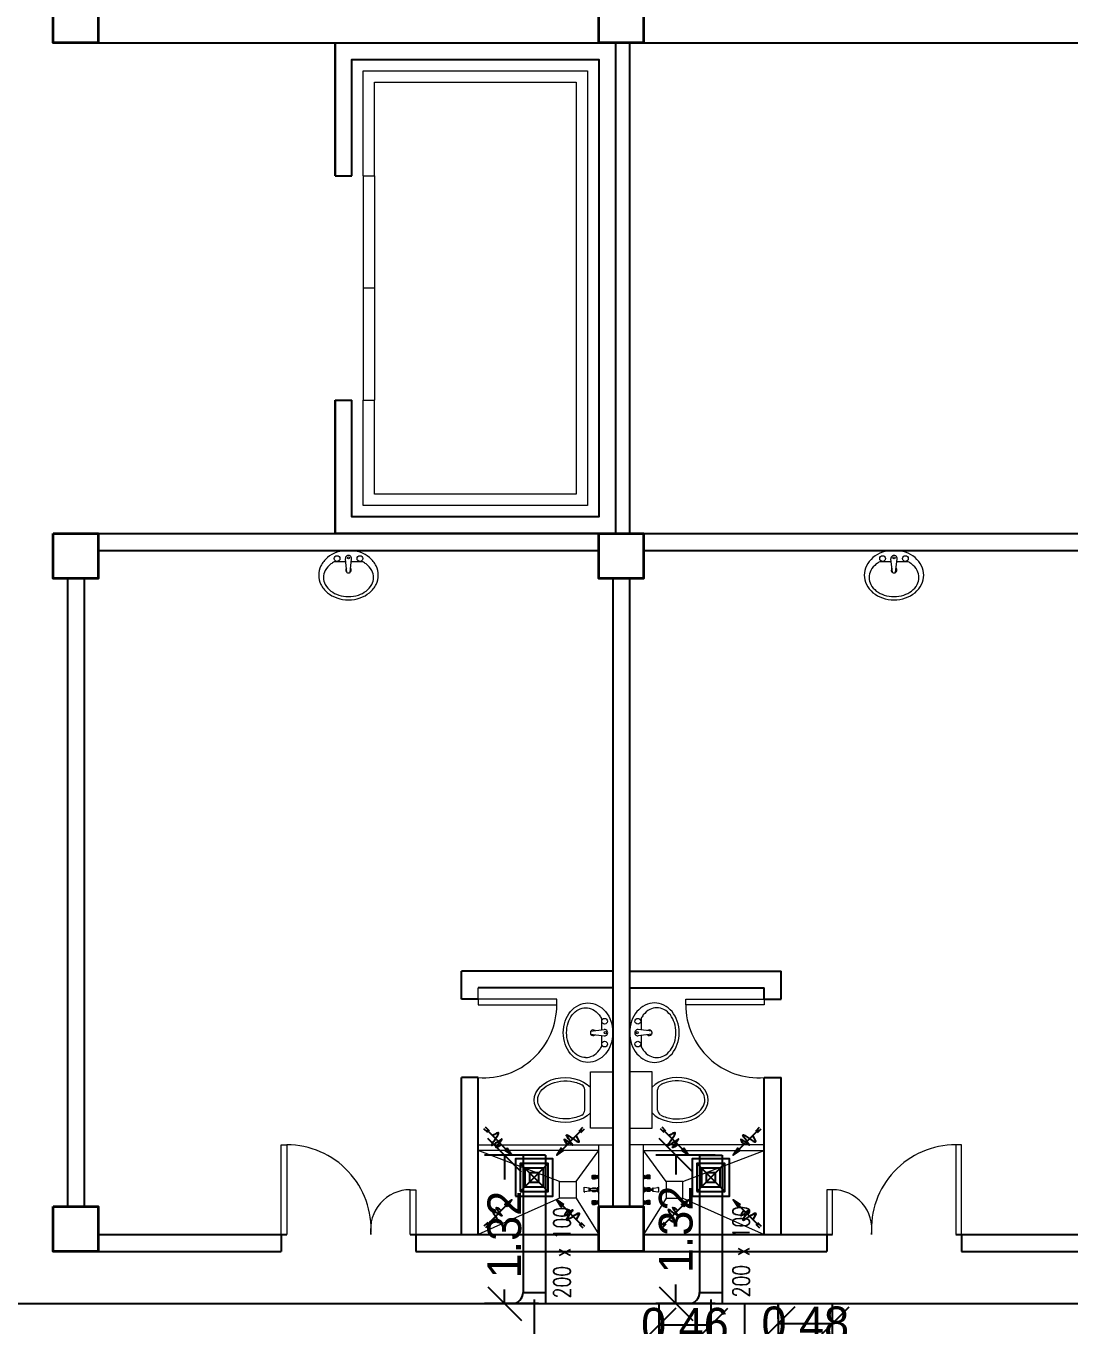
# Model space of a CAD drawing. Header units: inches. Extents: x 57 to 217, y -85 to 29.
# Drawn here: x 187.35 to 196.66, y -7.81 to 3.78 of the extents above; entities that cross this region are included whole.
import ezdxf

# ---------------------------------------------------------------- set-up
doc = ezdxf.new("R2010")
doc.units = ezdxf.units.IN
doc.header["$MEASUREMENT"] = 0
for name, color, linetype in [('AIR', 7, 'Continuous'), ('AIR-00', 8, 'Continuous'), ('AIR-03', 30, 'Continuous'), ('dimen', 7, 'Continuous'), ('ducting label', 7, 'Continuous'), ('exhaust', 7, 'Continuous')]:
    doc.layers.add(name, color=color, linetype=linetype)
doc.styles.add('Arch-Dim', font='simplex.shx', dxfattribs={"width": 0.75})
doc.dimstyles.new('Copy of dimension', dxfattribs={"dimtxt": 0.3, "dimasz": 0.3, "dimexe": 0.18, "dimexo": 0.0625, "dimgap": 0.09, "dimtad": 0, "dimzin": 0, "dimdsep": 46, "dimtxsty": 'Standard', "dimblk": 'OBLIQUE', "dimcen": 0.09, "dimclrd": 256, "dimclre": 256, "dimclrt": 256, "dimadec": 0, "dimazin": 0, "dimtfac": 1, "dimtofl": 0, "dimtmove": 0, "dimatfit": 3, "dimldrblk": 'OBLIQUE', "dimfxl": 1, "dimtolj": 1, "dimtzin": 0, "dimarcsym": 0})

# ---------------------------------------------------------------- blocks, each defined once
blk = doc.blocks.new('GRILL-C-IN')
at = {"layer": 'AIR-00', "ltscale": 3}
for p, q in [((-0.623, 0.601), (-0.674, 0.651)), ((-0.601, 0.623), (-0.651, 0.674)), ((-0.637, 0.637), (-0.3, 0.3)), ((0.637, 0.637), (0.3, 0.3)), ((0.601, 0.623), (0.651, 0.674)), ((0.623, 0.601), (0.674, 0.651)), ((-0.637, -0.637), (-0.3, -0.3)), ((0.637, -0.637), (0.3, -0.3)), ((-0.623, -0.601), (-0.674, -0.651)), ((-0.601, -0.623), (-0.651, -0.674)), ((0.601, -0.623), (0.651, -0.674)), ((0.623, -0.601), (0.674, -0.651))]:
    blk.add_line(p, q, dxfattribs=at)
at = {"layer": 'AIR-00', "color": 50}
for p, q in [((-0.188, 0.187), (0.187, -0.188)), ((0.187, 0.187), (-0.188, -0.188))]:
    blk.add_line(p, q, dxfattribs=at)
at = {"layer": 'AIR-00', "ltscale": 3}
for points in [[(-0.362, 0.393), (-0.393, 0.362), (-0.3, 0.3)], [(0.393, 0.362), (0.362, 0.393), (0.3, 0.3)], [(-0.362, -0.393), (-0.393, -0.362), (-0.3, -0.3)], [(0.393, -0.362), (0.362, -0.393), (0.3, -0.3)]]:
    blk.add_lwpolyline(points, close=True, dxfattribs=at)
at = {"layer": 'AIR-00', "color": 50}
for points in [[(-0.188, -0.188), (0.187, -0.188), (0.187, 0.187), (-0.188, 0.187)], [(-0.125, -0.125), (0.125, -0.125), (0.125, 0.125), (-0.125, 0.125)], [(-0.062, -0.062), (0.062, -0.062), (0.062, 0.062), (-0.062, 0.062)]]:
    blk.add_lwpolyline(points, close=True, dxfattribs=at)
at = {"layer": 'AIR-00', "ltscale": 3}
for points in [[(-0.441, 0.441), (-0.512, 0.404), (-0.432, 0.514), (-0.568, 0.43), (-0.477, 0.6), (-0.561, 0.561)], [(0.441, 0.441), (0.404, 0.512), (0.514, 0.432), (0.43, 0.568), (0.6, 0.477), (0.561, 0.561)], [(-0.441, -0.441), (-0.512, -0.404), (-0.432, -0.514), (-0.568, -0.43), (-0.477, -0.6), (-0.561, -0.561)], [(0.441, -0.441), (0.404, -0.512), (0.514, -0.432), (0.43, -0.568), (0.6, -0.477), (0.561, -0.561)]]:
    blk.add_spline(points, degree=3, dxfattribs=at)
for points in [[(-0.3, 0.3), (-0.362, 0.393), (-0.393, 0.362)], [(0.3, 0.3), (0.393, 0.362), (0.362, 0.393)], [(-0.3, -0.3), (-0.362, -0.393), (-0.393, -0.362)], [(0.3, -0.3), (0.393, -0.362), (0.362, -0.393)]]:
    blk.add_solid(points, dxfattribs=at)
at = {"layer": 'AIR-03', "color": 6}
blk.add_lwpolyline([(-0.25, -0.25), (0.25, -0.25), (0.25, 0.25), (-0.25, 0.25)], close=True, dxfattribs=at)
blk = doc.blocks.new('_Oblique')
at = {"color": 0, "linetype": 'ByBlock', "lineweight": -2}
blk.add_line((-0.5, -0.5), (0.5, 0.5), dxfattribs=at)
blk = doc.blocks.new('*D67')
at = {"layer": 'Defpoints', "color": 0, "transparency": 16777216}
for p in [(191.882, -7.51), (188.54, -8.11), (191.882, -8.308)]:
    blk.add_point(p, dxfattribs=at)
at = {"layer": 'dimen', "lineweight": -2, "transparency": 16777216}
for p, q in [((191.882, -7.572), (191.882, -8.488)), ((188.54, -8.172), (188.54, -8.488)), ((188.54, -8.308), (189.671, -8.308)), ((191.882, -8.308), (190.751, -8.308))]:
    blk.add_line(p, q, dxfattribs=at)
at = {"layer": 'dimen', "lineweight": -2, "transparency": 16777216, "xscale": 0.3, "yscale": 0.3, "zscale": 0.3, "rotation": 180}
blk.add_blockref('_Oblique', (188.54, -8.308), dxfattribs=at)
at = {"layer": 'dimen', "lineweight": -2, "transparency": 16777216, "xscale": 0.3, "yscale": 0.3, "zscale": 0.3}
blk.add_blockref('_Oblique', (191.882, -8.308), dxfattribs=at)
at = {"layer": 'dimen', "transparency": 16777216, "insert": (190.211, -8.308), "char_height": 0.3, "attachment_point": 5}
blk.add_mtext('\\A1;3.34', dxfattribs=at)
blk = doc.blocks.new('*D68')
at = {"layer": 'Defpoints', "color": 0, "transparency": 16777216}
for p in [(191.882, -7.51), (192.995, -8.11), (192.995, -8.308)]:
    blk.add_point(p, dxfattribs=at)
at = {"layer": 'dimen', "lineweight": -2, "transparency": 16777216}
for p, q in [((191.882, -7.572), (191.882, -8.488)), ((192.995, -8.172), (192.995, -8.488)), ((191.882, -8.308), (192.048, -8.308)), ((192.995, -8.308), (192.828, -8.308))]:
    blk.add_line(p, q, dxfattribs=at)
at = {"layer": 'dimen', "lineweight": -2, "transparency": 16777216, "xscale": 0.3, "yscale": 0.3, "zscale": 0.3, "rotation": 180}
blk.add_blockref('_Oblique', (191.882, -8.308), dxfattribs=at)
at = {"layer": 'dimen', "lineweight": -2, "transparency": 16777216, "xscale": 0.3, "yscale": 0.3, "zscale": 0.3}
blk.add_blockref('_Oblique', (192.995, -8.308), dxfattribs=at)
at = {"layer": 'dimen', "transparency": 16777216, "insert": (192.438, -8.308), "char_height": 0.3, "attachment_point": 5}
blk.add_mtext('\\A1;1.11', dxfattribs=at)
blk = doc.blocks.new('*D7')
at = {"layer": 'Defpoints', "color": 0, "transparency": 16777216}
for p in [(193.456, -7.51), (193.456, -7.8), (192.995, -8.11)]:
    blk.add_point(p, dxfattribs=at)
at = {"layer": 'dimen', "lineweight": -2, "transparency": 16777216}
for p, q in [((192.995, -8.047), (192.995, -7.62)), ((193.456, -7.572), (193.456, -7.98)), ((192.995, -7.8), (193.456, -7.8))]:
    blk.add_line(p, q, dxfattribs=at)
at = {"layer": 'dimen', "lineweight": -2, "transparency": 16777216, "xscale": 0.3, "yscale": 0.3, "zscale": 0.3, "rotation": 180}
blk.add_blockref('_Oblique', (192.995, -7.8), dxfattribs=at)
at = {"layer": 'dimen', "lineweight": -2, "transparency": 16777216, "xscale": 0.3, "yscale": 0.3, "zscale": 0.3}
blk.add_blockref('_Oblique', (193.456, -7.8), dxfattribs=at)
at = {"layer": 'dimen', "transparency": 16777216, "insert": (193.225, -7.8), "char_height": 0.3, "attachment_point": 5}
blk.add_mtext('\\A1;0.46', dxfattribs=at)
blk = doc.blocks.new('*D8')
at = {"layer": 'Defpoints', "color": 0, "transparency": 16777216}
for p in [(193.456, -7.51), (194.056, -7.81), (194.056, -8.225)]:
    blk.add_point(p, dxfattribs=at)
at = {"layer": 'dimen', "lineweight": -2, "transparency": 16777216}
for p, q in [((193.456, -7.572), (193.456, -8.405)), ((194.056, -7.872), (194.056, -8.405)), ((193.456, -8.225), (194.056, -8.225))]:
    blk.add_line(p, q, dxfattribs=at)
at = {"layer": 'dimen', "lineweight": -2, "transparency": 16777216, "xscale": 0.3, "yscale": 0.3, "zscale": 0.3, "rotation": 180}
blk.add_blockref('_Oblique', (193.456, -8.225), dxfattribs=at)
at = {"layer": 'dimen', "lineweight": -2, "transparency": 16777216, "xscale": 0.3, "yscale": 0.3, "zscale": 0.3}
blk.add_blockref('_Oblique', (194.056, -8.225), dxfattribs=at)
at = {"layer": 'dimen', "transparency": 16777216, "insert": (193.756, -8.225), "char_height": 0.3, "attachment_point": 5}
blk.add_mtext('\\A1;0.60', dxfattribs=at)
blk = doc.blocks.new('*D9')
at = {"layer": 'Defpoints', "color": 0, "transparency": 16777216}
for p in [(194.056, -7.81), (194.54, -7.788), (194.54, -8.11)]:
    blk.add_point(p, dxfattribs=at)
at = {"layer": 'dimen', "lineweight": -2, "transparency": 16777216}
for p, q in [((194.056, -7.747), (194.056, -7.608)), ((194.54, -8.047), (194.54, -7.608)), ((194.056, -7.788), (194.54, -7.788))]:
    blk.add_line(p, q, dxfattribs=at)
at = {"layer": 'dimen', "lineweight": -2, "transparency": 16777216, "xscale": 0.3, "yscale": 0.3, "zscale": 0.3, "rotation": 180}
blk.add_blockref('_Oblique', (194.056, -7.788), dxfattribs=at)
at = {"layer": 'dimen', "lineweight": -2, "transparency": 16777216, "xscale": 0.3, "yscale": 0.3, "zscale": 0.3}
blk.add_blockref('_Oblique', (194.54, -7.788), dxfattribs=at)
at = {"layer": 'dimen', "transparency": 16777216, "insert": (194.298, -7.788), "char_height": 0.3, "attachment_point": 5}
blk.add_mtext('\\A1;0.48', dxfattribs=at)
blk = doc.blocks.new('*D24')
at = {"layer": 'Defpoints', "color": 0, "transparency": 16777216}
for p in [(191.617, -6.288), (191.982, -6.288), (191.982, -7.61)]:
    blk.add_point(p, dxfattribs=at)
at = {"layer": 'dimen', "lineweight": -2, "transparency": 16777216}
for p, q in [((191.92, -6.288), (191.437, -6.288)), ((191.617, -6.288), (191.617, -6.505)), ((191.617, -7.61), (191.617, -7.485)), ((191.92, -7.61), (191.437, -7.61))]:
    blk.add_line(p, q, dxfattribs=at)
at = {"layer": 'dimen', "lineweight": -2, "transparency": 16777216, "xscale": 0.3, "yscale": 0.3, "zscale": 0.3}
for p, rotation in [((191.617, -6.288), 90), ((191.617, -7.61), 270)]:
    blk.add_blockref('_Oblique', p, dxfattribs=dict(at, rotation=rotation))
at = {"layer": 'dimen', "transparency": 16777216, "insert": (191.617, -6.995), "char_height": 0.3, "attachment_point": 5, "rotation": 90}
blk.add_mtext('\\A1;1.32', dxfattribs=at)
blk = doc.blocks.new('*D25')
at = {"layer": 'Defpoints', "color": 0, "transparency": 16777216}
for p in [(193.556, -6.288), (193.145, -7.61), (193.556, -7.61)]:
    blk.add_point(p, dxfattribs=at)
at = {"layer": 'dimen', "lineweight": -2, "transparency": 16777216}
for p, q in [((193.494, -6.288), (192.965, -6.288)), ((193.145, -6.288), (193.145, -6.459)), ((193.145, -7.61), (193.145, -7.439)), ((193.494, -7.61), (192.965, -7.61))]:
    blk.add_line(p, q, dxfattribs=at)
at = {"layer": 'dimen', "lineweight": -2, "transparency": 16777216, "xscale": 0.3, "yscale": 0.3, "zscale": 0.3}
for p, rotation in [((193.145, -6.288), 90), ((193.145, -7.61), 270)]:
    blk.add_blockref('_Oblique', p, dxfattribs=dict(at, rotation=rotation))
at = {"layer": 'dimen', "transparency": 16777216, "insert": (193.145, -6.949), "char_height": 0.3, "attachment_point": 5, "rotation": 90}
blk.add_mtext('\\A1;1.32', dxfattribs=at)

msp = doc.modelspace()

# ---------------------------------------------------------------- linework, layer by layer
at = {"color": 8, "lineweight": 25}
for p, q in [((187.995, 3.63), (197.32, 3.63)), ((190.107, 3.63), (190.107, 2.443)), ((192.607, 3.63), (192.607, -0.745)), ((192.732, 3.63), (192.732, -0.745)), ((190.107, 2.443), (190.257, 2.443)), ((190.107, 0.443), (190.107, -0.745)), ((190.107, 0.443), (190.257, 0.443)), ((187.995, -0.745), (197.32, -0.745)), ((187.995, -0.895), (192.457, -0.895)), ((192.857, -0.895), (197.32, -0.895)), ((187.72, -1.145), (187.72, -6.745)), ((187.87, -1.145), (187.87, -6.745)), ((192.582, -1.145), (192.582, -6.745)), ((192.732, -1.145), (192.732, -6.745)), ((192.582, -4.609), (192.582, -6.559)), ((187.995, -6.995), (189.676, -6.995)), ((189.626, -6.995), (189.626, -7.145)), ((190.776, -6.995), (192.457, -6.995)), ((190.826, -6.995), (190.826, -7.145)), ((192.857, -6.995), (194.539, -6.995)), ((194.489, -6.995), (194.489, -7.145)), ((195.639, -6.995), (197.32, -6.995)), ((195.689, -6.995), (195.689, -7.145)), ((187.995, -7.145), (189.626, -7.145)), ((190.826, -7.145), (194.489, -7.145)), ((195.689, -7.145), (197.32, -7.145))]:
    msp.add_line(p, q, dxfattribs=at)
at = {"color": 8, "lineweight": 9}
for p, q in [((190.357, 2.443), (190.457, 2.443)), ((190.357, 2.443), (190.357, 0.443)), ((190.457, 2.443), (190.457, 0.443)), ((190.457, 1.443), (190.357, 1.443)), ((190.357, 0.443), (190.457, 0.443)), ((190.212, -1.092), (190.198, -0.971)), ((190.241, -1.092), (190.254, -0.971)), ((195.074, -1.092), (195.061, -0.971)), ((195.103, -1.092), (195.116, -0.971)), ((192.384, -5.18), (192.506, -5.167)), ((192.384, -5.209), (192.506, -5.222)), ((192.93, -5.18), (192.808, -5.167)), ((192.93, -5.209), (192.808, -5.222)), ((192.48, -5.219), (192.48, -5.321)), ((192.834, -5.219), (192.834, -5.321)), ((192.382, -5.545), (192.582, -5.545)), ((192.382, -6.045), (192.382, -5.545)), ((192.582, -5.545), (192.582, -6.045)), ((192.932, -5.545), (192.732, -5.545)), ((192.732, -5.545), (192.732, -6.045)), ((192.932, -6.045), (192.932, -5.545)), ((192.332, -5.885), (192.332, -5.704)), ((192.982, -5.885), (192.982, -5.704)), ((192.582, -6.045), (192.382, -6.045)), ((192.732, -6.045), (192.932, -6.045)), ((192.457, -6.995), (192.457, -6.195)), ((192.857, -6.995), (192.857, -6.195)), ((192.399, -6.468), (192.4, -6.468)), ((192.399, -6.494), (192.399, -6.468)), ((192.4, -6.468), (192.402, -6.464)), ((192.4, -6.494), (192.4, -6.468)), ((192.402, -6.464), (192.424, -6.464)), ((192.402, -6.498), (192.402, -6.464)), ((192.411, -6.468), (192.423, -6.468)), ((192.411, -6.475), (192.423, -6.475)), ((192.411, -6.487), (192.423, -6.487)), ((192.424, -6.464), (192.428, -6.466)), ((192.424, -6.468), (192.424, -6.475)), ((192.424, -6.494), (192.424, -6.487)), ((192.43, -6.467), (192.436, -6.467)), ((192.436, -6.495), (192.436, -6.467)), ((192.436, -6.467), (192.438, -6.468)), ((192.438, -6.494), (192.438, -6.468)), ((192.45, -6.47), (192.438, -6.47)), ((192.457, -6.464), (192.45, -6.467)), ((192.45, -6.495), (192.45, -6.467)), ((192.457, -6.464), (192.457, -6.464)), ((192.457, -6.498), (192.457, -6.464)), ((192.457, -6.498), (192.457, -6.464)), ((192.858, -6.464), (192.857, -6.464)), ((192.857, -6.498), (192.857, -6.464)), ((192.858, -6.464), (192.865, -6.467)), ((192.858, -6.498), (192.858, -6.464)), ((192.865, -6.495), (192.865, -6.467)), ((192.865, -6.47), (192.877, -6.47)), ((192.879, -6.467), (192.877, -6.468)), ((192.877, -6.494), (192.877, -6.468)), ((192.885, -6.467), (192.879, -6.467)), ((192.879, -6.495), (192.879, -6.467)), ((192.891, -6.464), (192.887, -6.466)), ((192.913, -6.464), (192.891, -6.464)), ((192.891, -6.468), (192.891, -6.475)), ((192.891, -6.494), (192.891, -6.487)), ((192.904, -6.468), (192.892, -6.468)), ((192.904, -6.475), (192.892, -6.475)), ((192.904, -6.487), (192.892, -6.487)), ((192.915, -6.468), (192.913, -6.464)), ((192.913, -6.498), (192.913, -6.464)), ((192.916, -6.468), (192.915, -6.468)), ((192.915, -6.494), (192.915, -6.468)), ((192.916, -6.494), (192.916, -6.468)), ((192.325, -6.575), (192.325, -6.614)), ((192.372, -6.582), (192.33, -6.574)), ((192.372, -6.607), (192.372, -6.582)), ((192.372, -6.582), (192.38, -6.582)), ((192.372, -6.607), (192.372, -6.582)), ((192.38, -6.582), (192.38, -6.607)), ((192.442, -6.587), (192.38, -6.587)), ((192.38, -6.602), (192.442, -6.602)), ((192.399, -6.494), (192.4, -6.494)), ((192.399, -6.587), (192.399, -6.582)), ((192.399, -6.582), (192.4, -6.582)), ((192.399, -6.608), (192.399, -6.602)), ((192.4, -6.494), (192.402, -6.498)), ((192.4, -6.582), (192.402, -6.578)), ((192.4, -6.587), (192.4, -6.582)), ((192.4, -6.608), (192.4, -6.602)), ((192.402, -6.498), (192.424, -6.498)), ((192.402, -6.587), (192.402, -6.578)), ((192.402, -6.578), (192.424, -6.578)), ((192.402, -6.611), (192.402, -6.602)), ((192.411, -6.494), (192.423, -6.494)), ((192.411, -6.582), (192.423, -6.582)), ((192.424, -6.498), (192.428, -6.495)), ((192.424, -6.578), (192.428, -6.58)), ((192.424, -6.581), (192.424, -6.587)), ((192.424, -6.608), (192.424, -6.602)), ((192.43, -6.495), (192.436, -6.495)), ((192.43, -6.581), (192.436, -6.581)), ((192.436, -6.495), (192.438, -6.494)), ((192.436, -6.587), (192.436, -6.581)), ((192.436, -6.581), (192.438, -6.581)), ((192.436, -6.609), (192.436, -6.602)), ((192.45, -6.492), (192.438, -6.492)), ((192.438, -6.587), (192.438, -6.581)), ((192.442, -6.583), (192.438, -6.583)), ((192.438, -6.608), (192.438, -6.602)), ((192.442, -6.606), (192.438, -6.606)), ((192.442, -6.577), (192.442, -6.612)), ((192.452, -6.577), (192.442, -6.577)), ((192.442, -6.602), (192.442, -6.587)), ((192.457, -6.498), (192.45, -6.495)), ((192.457, -6.566), (192.452, -6.577)), ((192.452, -6.577), (192.452, -6.612)), ((192.452, -6.612), (192.452, -6.577)), ((192.457, -6.498), (192.457, -6.498)), ((192.457, -6.624), (192.457, -6.566)), ((192.858, -6.498), (192.857, -6.498)), ((192.857, -6.566), (192.863, -6.577)), ((192.857, -6.624), (192.857, -6.566)), ((192.858, -6.498), (192.865, -6.495)), ((192.863, -6.577), (192.863, -6.612)), ((192.863, -6.612), (192.863, -6.577)), ((192.863, -6.577), (192.873, -6.577)), ((192.865, -6.492), (192.877, -6.492)), ((192.873, -6.577), (192.873, -6.612)), ((192.873, -6.583), (192.877, -6.583)), ((192.873, -6.587), (192.935, -6.587)), ((192.873, -6.602), (192.873, -6.587)), ((192.935, -6.602), (192.873, -6.602)), ((192.873, -6.606), (192.877, -6.606)), ((192.879, -6.495), (192.877, -6.494)), ((192.877, -6.587), (192.877, -6.581)), ((192.879, -6.581), (192.877, -6.581)), ((192.877, -6.608), (192.877, -6.602)), ((192.885, -6.495), (192.879, -6.495)), ((192.879, -6.587), (192.879, -6.581)), ((192.885, -6.581), (192.879, -6.581)), ((192.879, -6.609), (192.879, -6.602)), ((192.891, -6.498), (192.887, -6.495)), ((192.891, -6.578), (192.887, -6.58)), ((192.913, -6.498), (192.891, -6.498)), ((192.913, -6.578), (192.891, -6.578)), ((192.891, -6.581), (192.891, -6.587)), ((192.891, -6.608), (192.891, -6.602)), ((192.904, -6.494), (192.892, -6.494)), ((192.904, -6.582), (192.892, -6.582)), ((192.915, -6.494), (192.913, -6.498)), ((192.913, -6.587), (192.913, -6.578)), ((192.915, -6.582), (192.913, -6.578)), ((192.913, -6.611), (192.913, -6.602)), ((192.916, -6.494), (192.915, -6.494)), ((192.915, -6.587), (192.915, -6.582)), ((192.916, -6.582), (192.915, -6.582)), ((192.915, -6.608), (192.915, -6.602)), ((192.916, -6.587), (192.916, -6.582)), ((192.916, -6.608), (192.916, -6.602)), ((192.943, -6.582), (192.935, -6.582)), ((192.935, -6.582), (192.935, -6.607)), ((192.943, -6.582), (192.985, -6.574)), ((192.943, -6.607), (192.943, -6.582)), ((192.943, -6.607), (192.943, -6.582)), ((192.989, -6.575), (192.989, -6.614)), ((192.372, -6.607), (192.33, -6.615)), ((192.38, -6.607), (192.372, -6.607)), ((192.399, -6.608), (192.4, -6.608)), ((192.399, -6.721), (192.399, -6.695)), ((192.399, -6.695), (192.4, -6.695)), ((192.399, -6.721), (192.4, -6.721)), ((192.4, -6.608), (192.402, -6.611)), ((192.4, -6.695), (192.402, -6.692)), ((192.4, -6.721), (192.4, -6.695)), ((192.4, -6.721), (192.402, -6.725)), ((192.402, -6.611), (192.424, -6.611)), ((192.402, -6.725), (192.402, -6.692)), ((192.402, -6.692), (192.424, -6.692)), ((192.411, -6.608), (192.423, -6.608)), ((192.411, -6.695), (192.423, -6.695)), ((192.411, -6.702), (192.423, -6.702)), ((192.411, -6.714), (192.423, -6.714)), ((192.411, -6.721), (192.423, -6.721)), ((192.424, -6.611), (192.428, -6.609)), ((192.424, -6.692), (192.428, -6.694)), ((192.424, -6.695), (192.424, -6.702)), ((192.424, -6.721), (192.424, -6.714)), ((192.43, -6.609), (192.436, -6.609)), ((192.43, -6.694), (192.436, -6.694)), ((192.436, -6.609), (192.438, -6.608)), ((192.436, -6.694), (192.438, -6.695)), ((192.436, -6.722), (192.436, -6.694)), ((192.436, -6.722), (192.438, -6.721)), ((192.438, -6.721), (192.438, -6.695)), ((192.45, -6.697), (192.438, -6.697)), ((192.45, -6.72), (192.438, -6.72)), ((192.442, -6.612), (192.452, -6.612)), ((192.457, -6.691), (192.45, -6.695)), ((192.45, -6.722), (192.45, -6.695)), ((192.457, -6.725), (192.45, -6.722)), ((192.452, -6.612), (192.457, -6.624)), ((192.457, -6.725), (192.457, -6.691)), ((192.457, -6.725), (192.457, -6.691)), ((192.457, -6.691), (192.457, -6.691)), ((192.863, -6.612), (192.857, -6.624)), ((192.857, -6.725), (192.857, -6.691)), ((192.858, -6.691), (192.857, -6.691)), ((192.858, -6.725), (192.858, -6.691)), ((192.858, -6.691), (192.865, -6.695)), ((192.858, -6.725), (192.865, -6.722)), ((192.873, -6.612), (192.863, -6.612)), ((192.865, -6.722), (192.865, -6.695)), ((192.865, -6.697), (192.877, -6.697)), ((192.865, -6.72), (192.877, -6.72)), ((192.879, -6.609), (192.877, -6.608)), ((192.879, -6.694), (192.877, -6.695)), ((192.877, -6.721), (192.877, -6.695)), ((192.879, -6.722), (192.877, -6.721)), ((192.885, -6.609), (192.879, -6.609)), ((192.879, -6.722), (192.879, -6.694)), ((192.885, -6.694), (192.879, -6.694)), ((192.891, -6.611), (192.887, -6.609)), ((192.891, -6.692), (192.887, -6.694)), ((192.913, -6.611), (192.891, -6.611)), ((192.913, -6.692), (192.891, -6.692)), ((192.891, -6.695), (192.891, -6.702)), ((192.891, -6.721), (192.891, -6.714)), ((192.904, -6.608), (192.892, -6.608)), ((192.904, -6.695), (192.892, -6.695)), ((192.904, -6.702), (192.892, -6.702)), ((192.904, -6.714), (192.892, -6.714)), ((192.904, -6.721), (192.892, -6.721)), ((192.915, -6.608), (192.913, -6.611)), ((192.913, -6.725), (192.913, -6.692)), ((192.915, -6.695), (192.913, -6.692)), ((192.915, -6.721), (192.913, -6.725)), ((192.916, -6.608), (192.915, -6.608)), ((192.915, -6.721), (192.915, -6.695)), ((192.916, -6.695), (192.915, -6.695)), ((192.916, -6.721), (192.915, -6.721)), ((192.916, -6.721), (192.916, -6.695)), ((192.935, -6.607), (192.943, -6.607)), ((192.943, -6.607), (192.985, -6.615)), ((192.402, -6.725), (192.424, -6.725)), ((192.424, -6.725), (192.428, -6.723)), ((192.43, -6.722), (192.436, -6.722)), ((192.457, -6.725), (192.457, -6.725)), ((192.858, -6.725), (192.857, -6.725)), ((192.885, -6.722), (192.879, -6.722)), ((192.891, -6.725), (192.887, -6.723)), ((192.913, -6.725), (192.891, -6.725))]:
    msp.add_line(p, q, dxfattribs=at)
at = {"color": 8, "lineweight": 25, "ltscale": 0.3}
for p, q in [((191.232, -4.895), (191.232, -4.645)), ((192.582, -4.645), (191.232, -4.645)), ((192.732, -4.645), (194.082, -4.645)), ((194.082, -4.895), (194.082, -4.645)), ((192.582, -4.795), (191.382, -4.795)), ((192.732, -4.795), (193.932, -4.795)), ((193.932, -4.895), (193.932, -4.795)), ((191.382, -4.895), (191.232, -4.895)), ((193.932, -4.895), (194.082, -4.895)), ((191.232, -6.995), (191.232, -5.595)), ((191.382, -5.595), (191.232, -5.595)), ((191.382, -6.995), (191.382, -5.595)), ((193.932, -6.995), (193.932, -5.595)), ((193.932, -5.595), (194.082, -5.595)), ((194.082, -6.995), (194.082, -5.595))]:
    msp.add_line(p, q, dxfattribs=at)
at = {"color": 8, "lineweight": 13, "ltscale": 0.3}
msp.add_line((191.382, -4.895), (191.382, -4.795), dxfattribs=at)
at = {"color": 8, "lineweight": 9, "ltscale": 0.3}
for p, q in [((192.107, -6.52), (191.382, -6.245)), ((192.257, -6.52), (192.457, -6.245)), ((193.057, -6.52), (192.857, -6.245)), ((193.207, -6.52), (193.932, -6.245)), ((192.107, -6.67), (191.382, -6.995)), ((192.257, -6.67), (192.457, -6.995)), ((193.057, -6.67), (192.857, -6.995)), ((193.207, -6.67), (193.932, -6.995))]:
    msp.add_line(p, q, dxfattribs=at)
at = {"color": 8, "lineweight": 35}
for points in [[(187.595, 4.03), (187.995, 4.03), (187.995, 3.63), (187.595, 3.63)], [(192.457, 4.03), (192.857, 4.03), (192.857, 3.63), (192.457, 3.63)], [(187.595, -0.745), (187.995, -0.745), (187.995, -1.145), (187.595, -1.145)], [(192.457, -0.745), (192.857, -0.745), (192.857, -1.145), (192.457, -1.145)], [(187.595, -6.745), (187.995, -6.745), (187.995, -7.145), (187.595, -7.145)], [(192.457, -6.745), (192.857, -6.745), (192.857, -7.145), (192.457, -7.145)]]:
    msp.add_lwpolyline(points, close=True, dxfattribs=at)
at = {"color": 8, "lineweight": 25}
for points in [[(190.107, 2.443), (190.107, 3.63), (192.607, 3.63), (192.607, -0.745), (190.107, -0.745), (190.107, 0.443)], [(190.257, 2.443), (190.257, 3.48), (192.457, 3.48), (192.457, -0.595), (190.257, -0.595), (190.257, 0.443)]]:
    msp.add_lwpolyline(points, dxfattribs=at)
at = {"color": 8, "lineweight": 9}
for points in [[(190.357, 2.443), (190.357, 3.38), (192.357, 3.38), (192.357, -0.495), (190.357, -0.495), (190.357, 0.443)], [(190.457, 2.443), (190.457, 3.28), (192.257, 3.28), (192.257, -0.395), (190.457, -0.395), (190.457, 0.443)]]:
    msp.add_lwpolyline(points, dxfattribs=at)
for points in [[(189.961, -1.116, 0.11576), (189.98, -1.198, 0.104047), (190.039, -1.272, 0.090875), (190.123, -1.319, 0.083344), (190.226, -1.337, 0.083344), (190.33, -1.319, 0.090875), (190.413, -1.272, 0.104047), (190.472, -1.198, 0.11576), (190.491, -1.116, 0.11576), (190.472, -1.033, 0.104047), (190.413, -0.959, 0.090875), (190.33, -0.912, 0.083344), (190.226, -0.895, 0.083344), (190.123, -0.912, 0.090875), (190.039, -0.959, 0.104047), (189.98, -1.033, 0.11576)], [(194.824, -1.116, 0.11576), (194.843, -1.198, 0.104047), (194.901, -1.272, 0.090875), (194.985, -1.319, 0.083344), (195.089, -1.337, 0.083344), (195.192, -1.319, 0.090875), (195.276, -1.272, 0.104047), (195.334, -1.198, 0.11576), (195.354, -1.116, 0.11576), (195.334, -1.033, 0.104047), (195.276, -0.959, 0.090875), (195.192, -0.912, 0.083344), (195.089, -0.895, 0.083344), (194.985, -0.912, 0.090875), (194.901, -0.959, 0.104047), (194.843, -1.033, 0.11576)], [(192.361, -5.46, -0.11576), (192.279, -5.44, -0.104047), (192.205, -5.382, -0.090875), (192.158, -5.298, -0.083344), (192.14, -5.195, -0.083344), (192.158, -5.091, -0.090875), (192.205, -5.007, -0.104047), (192.279, -4.949, -0.11576), (192.361, -4.93, -0.11576), (192.444, -4.949, -0.104047), (192.518, -5.007, -0.090875), (192.565, -5.091, -0.083344), (192.582, -5.195, -0.083344), (192.565, -5.298, -0.090875), (192.518, -5.382, -0.104047), (192.444, -5.44, -0.11576)], [(192.953, -5.46, 0.11576), (193.036, -5.44, 0.104047), (193.11, -5.382, 0.090875), (193.157, -5.298, 0.083344), (193.174, -5.195, 0.083344), (193.157, -5.091, 0.090875), (193.11, -5.007, 0.104047), (193.036, -4.949, 0.11576), (192.953, -4.93, 0.11576), (192.871, -4.949, 0.104047), (192.797, -5.007, 0.090875), (192.75, -5.091, 0.083344), (192.732, -5.195, 0.083344), (192.75, -5.298, 0.090875), (192.797, -5.382, 0.104047), (192.871, -5.44, 0.11576)]]:
    msp.add_lwpolyline(points, format="xyb", close=True, dxfattribs=at)
for points in [[(190.004, -1.137, 0.124838), (190.019, -1.199, 0.105788), (190.069, -1.257, 0.086697), (190.139, -1.293, 0.076776), (190.226, -1.307, 0.076776), (190.314, -1.293, 0.086697), (190.383, -1.257, 0.105788), (190.433, -1.199, 0.124838), (190.449, -1.137, 0.124838), (190.433, -1.074, 0.105788), (190.383, -1.016, 0.040067), (190.353, -0.997), (190.25, -0.997, 0.040067)], [(190.202, -0.997), (190.099, -0.997, 0.040067), (190.069, -1.016, 0.105788), (190.019, -1.074, 0.124838), (190.004, -1.137, 0.124838)], [(194.866, -1.137, 0.124838), (194.882, -1.199, 0.105788), (194.931, -1.257, 0.086697), (195.001, -1.293, 0.076776), (195.089, -1.307, 0.076776), (195.176, -1.293, 0.086697), (195.246, -1.257, 0.105788), (195.295, -1.199, 0.124838), (195.311, -1.137, 0.124838), (195.295, -1.074, 0.105788), (195.246, -1.016, 0.040067), (195.215, -0.997), (195.113, -0.997, 0.040067)], [(195.064, -0.997), (194.962, -0.997, 0.040067), (194.931, -1.016, 0.105788), (194.882, -1.074, 0.124838), (194.866, -1.137, 0.124838)], [(192.34, -5.417, -0.124838), (192.278, -5.401, -0.105788), (192.22, -5.352, -0.086697), (192.184, -5.282, -0.076776), (192.17, -5.195, -0.076776), (192.184, -5.107, -0.086697), (192.22, -5.037, -0.105788), (192.278, -4.988, -0.124838), (192.34, -4.972, -0.124838), (192.403, -4.988, -0.105788), (192.461, -5.037, -0.040067), (192.48, -5.068), (192.48, -5.17, -0.040067)], [(192.974, -5.417, 0.124838), (193.037, -5.401, 0.105788), (193.095, -5.352, 0.086697), (193.131, -5.282, 0.076776), (193.144, -5.195, 0.076776), (193.131, -5.107, 0.086697), (193.095, -5.037, 0.105788), (193.037, -4.988, 0.124838), (192.974, -4.972, 0.124838), (192.912, -4.988, 0.105788), (192.854, -5.037, 0.040067), (192.834, -5.068), (192.834, -5.17, 0.040067)]]:
    msp.add_lwpolyline(points, format="xyb", dxfattribs=at)
at = {"color": 8, "lineweight": 13, "ltscale": 0.03}
for points in [[(191.382, -4.895), (191.382, -4.945), (192.082, -4.945), (192.082, -4.895)], [(193.932, -4.895), (193.932, -4.945), (193.232, -4.945), (193.232, -4.895)], [(189.676, -6.995), (189.626, -6.995), (189.626, -6.195), (189.676, -6.195)], [(195.639, -6.995), (195.689, -6.995), (195.689, -6.195), (195.639, -6.195)], [(190.826, -6.995), (190.776, -6.995), (190.776, -6.595), (190.826, -6.595)], [(194.489, -6.995), (194.539, -6.995), (194.539, -6.595), (194.489, -6.595)]]:
    msp.add_lwpolyline(points, close=True, dxfattribs=at)
at = {"color": 8, "lineweight": 9, "ltscale": 0.3}
for points in [[(192.457, -6.245), (191.382, -6.245), (191.382, -6.195), (192.582, -6.195), (192.582, -6.195)], [(192.857, -6.245), (193.932, -6.245), (193.932, -6.195), (192.732, -6.195), (192.732, -6.195)]]:
    msp.add_lwpolyline(points, dxfattribs=at)
at = {"color": 8, "lineweight": 9, "ltscale": 0.03}
for points in [[(192.257, -6.52), (192.257, -6.67), (192.107, -6.67), (192.107, -6.52)], [(193.057, -6.52), (193.057, -6.67), (193.207, -6.67), (193.207, -6.52)]]:
    msp.add_lwpolyline(points, close=True, dxfattribs=at)
at = {"color": 8, "lineweight": 9}
for centre, radius in [((190.124, -0.968), 0.0255), ((190.226, -0.961), 0.0095), ((190.328, -0.968), 0.0255), ((194.987, -0.968), 0.0255), ((195.089, -0.961), 0.0095), ((195.19, -0.968), 0.0255), ((192.509, -5.093), 0.0255), ((192.805, -5.093), 0.0255), ((192.516, -5.195), 0.0095), ((192.799, -5.195), 0.0095), ((192.509, -5.296), 0.0255), ((192.805, -5.296), 0.0255)]:
    msp.add_circle(centre, radius, dxfattribs=at)
for centre, radius, start, end in [((190.226, -0.968), 0.028, 353.7545, 186.2455), ((195.089, -0.968), 0.028, 353.7545, 186.2455), ((190.226, -1.07), 0.025, 138.7978, 233.6932), ((190.226, -0.999), 0.0948, 261.2026, 278.7974), ((190.226, -1.07), 0.025, 251.3793, 288.6207), ((190.226, -1.07), 0.025, 306.3068, 41.2022), ((195.089, -1.07), 0.025, 138.7978, 233.6932), ((195.089, -0.999), 0.0948, 261.2026, 278.7974), ((195.089, -1.07), 0.025, 251.3793, 288.6207), ((195.089, -1.07), 0.025, 306.3068, 41.2022), ((192.407, -5.195), 0.025, 161.3793, 198.6207), ((192.478, -5.195), 0.0948, 171.2026, 188.7974), ((192.407, -5.195), 0.025, 48.7978, 143.6932), ((192.407, -5.195), 0.025, 216.3068, 311.2022), ((192.509, -5.195), 0.028, 263.7545, 96.2455), ((192.805, -5.195), 0.028, 83.7545, 276.2455), ((192.907, -5.195), 0.025, 36.3068, 131.2022), ((192.907, -5.195), 0.025, 228.7978, 323.6932), ((192.837, -5.195), 0.0948, 351.2026, 8.7974), ((192.907, -5.195), 0.025, 341.3793, 18.6207), ((192.279, -5.213), 0.228, 322.6185, 331.7963), ((193.036, -5.213), 0.228, 208.2037, 217.3815), ((192.34, -5.286), 0.131, 270, 298.4636), ((192.317, -5.242), 0.181, 298.4636, 322.6185), ((192.998, -5.242), 0.181, 217.3815, 241.5364), ((192.974, -5.286), 0.131, 241.5364, 270), ((192.282, -5.704), 0.05, 0, 61.9916), ((193.032, -5.704), 0.05, 118.0084, 180), ((192.282, -5.885), 0.05, 298.1501, 0), ((193.032, -5.885), 0.05, 180, 241.8499)]:
    msp.add_arc(centre, radius, start, end, dxfattribs=at)
at = {"color": 8, "lineweight": 13, "ltscale": 0.03}
for centre, radius, start, end in [((191.431, -4.945), 0.652, 265.7578, 0), ((193.884, -4.945), 0.652, 180, 274.2422), ((189.676, -6.946), 0.752, 356.3048, 90), ((195.639, -6.946), 0.752, 90, 183.6952), ((190.776, -6.948), 0.353, 90, 187.6281), ((194.539, -6.948), 0.353, 352.3719, 90)]:
    msp.add_arc(centre, radius, start, end, dxfattribs=at)
at = {"color": 8, "lineweight": 9, "extrusion": (0, 0, -1)}
msp.add_ellipse((192.157, -5.795), major_axis=(0.275, 0), ratio=0.727273, start_param=0.612555, end_param=5.670631, dxfattribs=at)
at = {"color": 8, "lineweight": 9}
for centre, major_axis, ratio, start_param, end_param in [((193.157, -5.795), (-0.275, 0), 0.727273, 0.612555, 5.670631), ((192.885, -6.463), (-0.00268, 0.00268), 1, 2.356082, 2.850023), ((192.897, -6.486), (-0.00887, 0.00887), 1, -0.157871, 0.203142), ((192.89, -6.481), (-0.00268, 0.00268), 1, 0.203142, 1.36743), ((192.897, -6.476), (0.00887, 0.00887), 1, 2.938226, 3.299239), ((192.898, -6.453), (-0.0118, 0.0118), 1, 1.703115, 1.83534), ((192.892, -6.464), (-0.00268, 0.00268), 1, 1.728443, 2.356082), ((192.892, -6.479), (0.00268, 0.00268), 1, 0.785286, 1.412925), ((192.892, -6.483), (0.00268, 0.00268), 1, 3.299239, 3.926878), ((192.903, -6.455), (-0.00896, 0.00896), 1, 2.418785, 3.129871), ((192.903, -6.485), (0.00738, 0.00738), 1, 6.21008, 6.994878), ((192.903, -6.477), (0.00738, 0.00738), 1, 4.000472, 4.78527), ((192.908, -6.481), (-0.00268, 0.00268), 1, 3.214474, 4.639283), ((192.885, -6.499), (-0.00268, 0.00268), 1, -1.279452, -0.785511), ((192.885, -6.577), (0.00268, 0.00268), 1, 3.926878, 4.42082), ((192.898, -6.509), (-0.0118, 0.0118), 1, -0.264769, -0.132543), ((192.898, -6.566), (0.0118, 0.0118), 1, 3.273911, 3.406137), ((192.892, -6.498), (0.00268, 0.00268), 1, 0.785286, 1.412925), ((192.892, -6.578), (0.00268, 0.00268), 1, 3.299239, 3.926878), ((192.903, -6.507), (-0.00896, 0.00896), 1, -1.559299, -0.848214), ((192.903, -6.569), (-0.00896, 0.00896), 1, 2.418785, 3.129871), ((192.986, -6.577), (0.00268, 0.00268), 1, 6.066508, 7.43657), ((192.329, -6.612), (-0.00268, -0.00268), 1, 6.066732, 7.436794), ((192.885, -6.612), (-0.00268, 0.00268), 1, -1.279452, -0.785511), ((192.885, -6.69), (0.00268, 0.00268), 1, 3.926878, 4.42082), ((192.897, -6.713), (0.00887, 0.00887), 1, 1.412925, 1.773938), ((192.89, -6.708), (-0.00268, 0.00268), 1, 0.203142, 1.36743), ((192.897, -6.703), (-0.00887, 0.00887), 1, 1.36743, 1.728443), ((192.898, -6.623), (0.0118, 0.0118), 1, 1.306028, 1.438253), ((192.898, -6.68), (-0.0118, 0.0118), 1, 1.703115, 1.83534), ((192.898, -6.736), (-0.0118, 0.0118), 1, -0.264769, -0.132543), ((192.892, -6.611), (-0.00268, 0.00268), 1, -0.785511, -0.157871), ((192.892, -6.691), (0.00268, 0.00268), 1, 3.299239, 3.926878), ((192.892, -6.725), (-0.00268, 0.00268), 1, -0.785511, -0.157871), ((192.892, -6.706), (0.00268, 0.00268), 1, 0.785286, 1.412925), ((192.892, -6.71), (0.00268, 0.00268), 1, 3.299239, 3.926878), ((192.903, -6.62), (0.00896, 0.00896), 1, 0.011497, 0.722582), ((192.903, -6.682), (0.00896, 0.00896), 1, 3.989582, 4.700667), ((192.903, -6.713), (-0.00738, 0.00738), 1, 4.639283, 5.424081), ((192.903, -6.704), (0.00738, 0.00738), 1, 4.000472, 4.78527), ((192.903, -6.734), (-0.00896, 0.00896), 1, -1.559299, -0.848214), ((192.908, -6.708), (0.00268, 0.00268), 1, 4.78527, 6.21008), ((192.885, -6.726), (0.00268, 0.00268), 1, 0.291344, 0.785286)]:
    msp.add_ellipse(centre, major_axis=major_axis, ratio=ratio, start_param=start_param, end_param=end_param, dxfattribs=at)
at = {"color": 8, "lineweight": 9, "extrusion": (-2.88216e-41, 4.99074e-41, -1)}
for centre, major_axis, start_param, end_param in [((192.406, -6.481), (0.00268, -0.00268), 1.643677, 3.068487), ((192.412, -6.455), (-0.00896, -0.00896), -0.722807, -0.011722), ((192.412, -6.485), (-0.00738, -0.00738), 1.497691, 2.282489), ((192.412, -6.477), (0.00738, -0.00738), 0.858879, 1.643677), ((192.423, -6.464), (-0.00268, -0.00268), -1.41315, -0.785511), ((192.423, -6.479), (0.00268, -0.00268), 3.926878, 4.554518), ((192.423, -6.483), (0.00268, -0.00268), 0.157647, 0.785286), ((192.417, -6.453), (0.0118, -0.0118), 0.132318, 0.264544), ((192.418, -6.486), (-0.00887, -0.00887), 2.983721, 3.344735), ((192.418, -6.476), (-0.00887, -0.00887), 4.509022, 4.870036), ((192.43, -6.463), (-0.00268, -0.00268), -0.785511, -0.291569), ((192.425, -6.481), (0.00268, -0.00268), 4.915531, 6.079819), ((192.329, -6.577), (-0.00268, -0.00268), 1.354119, 2.724181), ((192.412, -6.507), (0.00896, -0.00896), 3.15309, 3.864175), ((192.412, -6.569), (0.00896, -0.00896), 0.847989, 1.559075), ((192.423, -6.498), (-0.00268, -0.00268), 2.356082, 2.983721), ((192.423, -6.578), (0.00268, -0.00268), 0.157647, 0.785286), ((192.417, -6.509), (0.0118, -0.0118), 4.44762, 4.579846), ((192.417, -6.566), (-0.0118, -0.0118), -1.438478, -1.306252), ((192.43, -6.499), (-0.00268, -0.00268), 1.862141, 2.356082), ((192.43, -6.577), (0.00268, -0.00268), 0.785286, 1.279227), ((192.407, -6.708), (0.00268, -0.00268), 1.643677, 3.068487), ((192.412, -6.62), (0.00896, -0.00896), 3.15309, 3.864175), ((192.412, -6.682), (-0.00896, -0.00896), -0.722807, -0.011722), ((192.412, -6.734), (0.00896, -0.00896), 3.15309, 3.864175), ((192.412, -6.713), (-0.00738, -0.00738), 1.497691, 2.282489), ((192.412, -6.704), (0.00738, -0.00738), 0.858879, 1.643677), ((192.423, -6.611), (0.00268, -0.00268), 3.926878, 4.554518), ((192.423, -6.691), (-0.00268, -0.00268), -1.41315, -0.785511), ((192.423, -6.706), (0.00268, -0.00268), 3.926878, 4.554518), ((192.423, -6.71), (0.00268, -0.00268), 0.157647, 0.785286), ((192.423, -6.725), (-0.00268, -0.00268), 2.356082, 2.983721), ((192.417, -6.623), (-0.0118, -0.0118), 2.876824, 3.009049), ((192.417, -6.68), (0.0118, -0.0118), 0.132318, 0.264544), ((192.418, -6.713), (-0.00887, -0.00887), 2.983721, 3.344735), ((192.418, -6.703), (-0.00887, -0.00887), 4.509022, 4.870036), ((192.417, -6.736), (-0.0118, -0.0118), 2.876824, 3.009049), ((192.43, -6.612), (0.00268, -0.00268), 3.432937, 3.926878), ((192.43, -6.69), (-0.00268, -0.00268), -0.785511, -0.291569), ((192.425, -6.708), (0.00268, -0.00268), 4.915531, 6.079819), ((192.43, -6.726), (-0.00268, -0.00268), 1.862141, 2.356082)]:
    msp.add_ellipse(centre, major_axis=major_axis, ratio=1, start_param=start_param, end_param=end_param, dxfattribs=at)
at = {"color": 8, "lineweight": 9, "extrusion": (2.88216e-41, 4.99074e-41, -1)}
msp.add_ellipse((192.986, -6.612), major_axis=(-0.00268, 0.00268), ratio=1, start_param=2.92514, end_param=4.295202, dxfattribs=at)
at = {"color": 8, "lineweight": 9}
for points in [[(192.306, -5.929), (192.29, -5.938), (192.271, -5.945), (192.18, -5.972), (192.093, -5.967), (191.962, -5.909), (191.92, -5.859), (191.907, -5.761), (191.933, -5.709), (192.044, -5.635), (192.128, -5.617), (192.241, -5.633), (192.276, -5.644), (192.306, -5.66)], [(193.009, -5.929), (193.025, -5.938), (193.043, -5.945), (193.134, -5.972), (193.222, -5.967), (193.353, -5.909), (193.395, -5.859), (193.408, -5.761), (193.382, -5.709), (193.271, -5.635), (193.187, -5.617), (193.073, -5.633), (193.038, -5.644), (193.009, -5.66)]]:
    msp.add_open_spline(points, degree=3, knots=[0.937253, 0.937253, 0.937253, 0.937253, 1.185372, 1.185372, 2.113864, 2.113864, 3.042356, 3.042356, 3.970847, 3.970847, 4.899339, 4.899339, 5.346062, 5.346062, 5.346062, 5.346062], dxfattribs=at)
at = {"layer": 'exhaust'}
for p, q in [((191.782, -6.288), (191.782, -7.51)), ((191.982, -6.288), (191.782, -6.288)), ((191.982, -6.288), (191.982, -7.61)), ((193.356, -6.288), (193.356, -7.51)), ((193.356, -6.288), (193.556, -6.288)), ((193.556, -6.288), (193.556, -7.61)), ((191.782, -7.51), (191.982, -7.51)), ((193.356, -7.51), (193.556, -7.51)), ((176.799, -7.61), (209.403, -7.61)), ((193.756, -7.61), (193.756, -8.01)), ((194.056, -7.61), (194.056, -8.01))]:
    msp.add_line(p, q, dxfattribs=at)
for centre in [(191.682, -7.51), (193.256, -7.51)]:
    msp.add_arc(centre, 0.1, 270, 0, dxfattribs=at)

# ---------------------------------------------------------------- block references
at = {"layer": 'AIR', "xscale": 0.6658363358532475, "yscale": 0.6658363358532475, "zscale": 0.6658363358532475}
for p in [(191.882, -6.486), (193.456, -6.486)]:
    msp.add_blockref('GRILL-C-IN', p, dxfattribs=at)

# ---------------------------------------------------------------- texts
at = {"layer": 'ducting label', "color": 240, "linetype": 'Continuous', "lineweight": 25, "true_color": 0xed1f24, "char_height": 0.15, "attachment_point": 1, "rotation": 90, "style": 'Arch-Dim'}
for insert in [(192.054, -7.563), (193.651, -7.554)]:
    msp.add_mtext_dynamic_manual_height_columns('\\A1;200 x 100', width=1.19515, gutter_width=1.011, heights=[0], dxfattribs=dict(at, insert=insert))

# ---------------------------------------------------------------- dimensions: what is measured, and where the dimension line sits
at = {"layer": 'dimen'}
dim = msp.add_linear_dim(base=(191.617, -6.288), p1=(191.982, -7.61), p2=(191.982, -6.288), angle=90, dimstyle='Copy of dimension', dxfattribs=at)
dim.commit()
dim.dimension.update_dxf_attribs({"geometry": '*D24', "text_midpoint": (191.617, -6.995), "dimtype": 160})
dim = msp.add_linear_dim(base=(193.145, -7.61), p1=(193.556, -6.288), p2=(193.556, -7.61), angle=90, dimstyle='Copy of dimension', dxfattribs=at)
dim.commit()
dim.dimension.update_dxf_attribs({"geometry": '*D25', "text_midpoint": (193.145, -6.949)})
for base, p1, p2, picture, middle in [((191.882, -8.308), (188.54, -8.11), (191.882, -7.51), '*D67', (190.211, -8.308)), ((192.995, -8.308), (191.882, -7.51), (192.995, -8.11), '*D68', (192.438, -8.308))]:
    dim = msp.add_linear_dim(base=base, p1=p1, p2=p2, dimstyle='Copy of dimension', dxfattribs=at)
    dim.commit()
    dim.dimension.update_dxf_attribs({"geometry": picture, "text_midpoint": middle})
for base, p1, p2, picture, middle in [((193.456, -7.8), (192.995, -8.11), (193.456, -7.51), '*D7', (193.225, -7.8)), ((194.056, -8.225), (193.456, -7.51), (194.056, -7.81), '*D8', (193.756, -8.225)), ((194.54, -7.788), (194.056, -7.81), (194.54, -8.11), '*D9', (194.298, -7.788))]:
    dim = msp.add_linear_dim(base=base, p1=p1, p2=p2, dimstyle='Copy of dimension', dxfattribs=at)
    dim.commit()
    dim.dimension.update_dxf_attribs({"geometry": picture, "text_midpoint": middle, "dimtype": 160})

doc.saveas('drawing.dxf')
